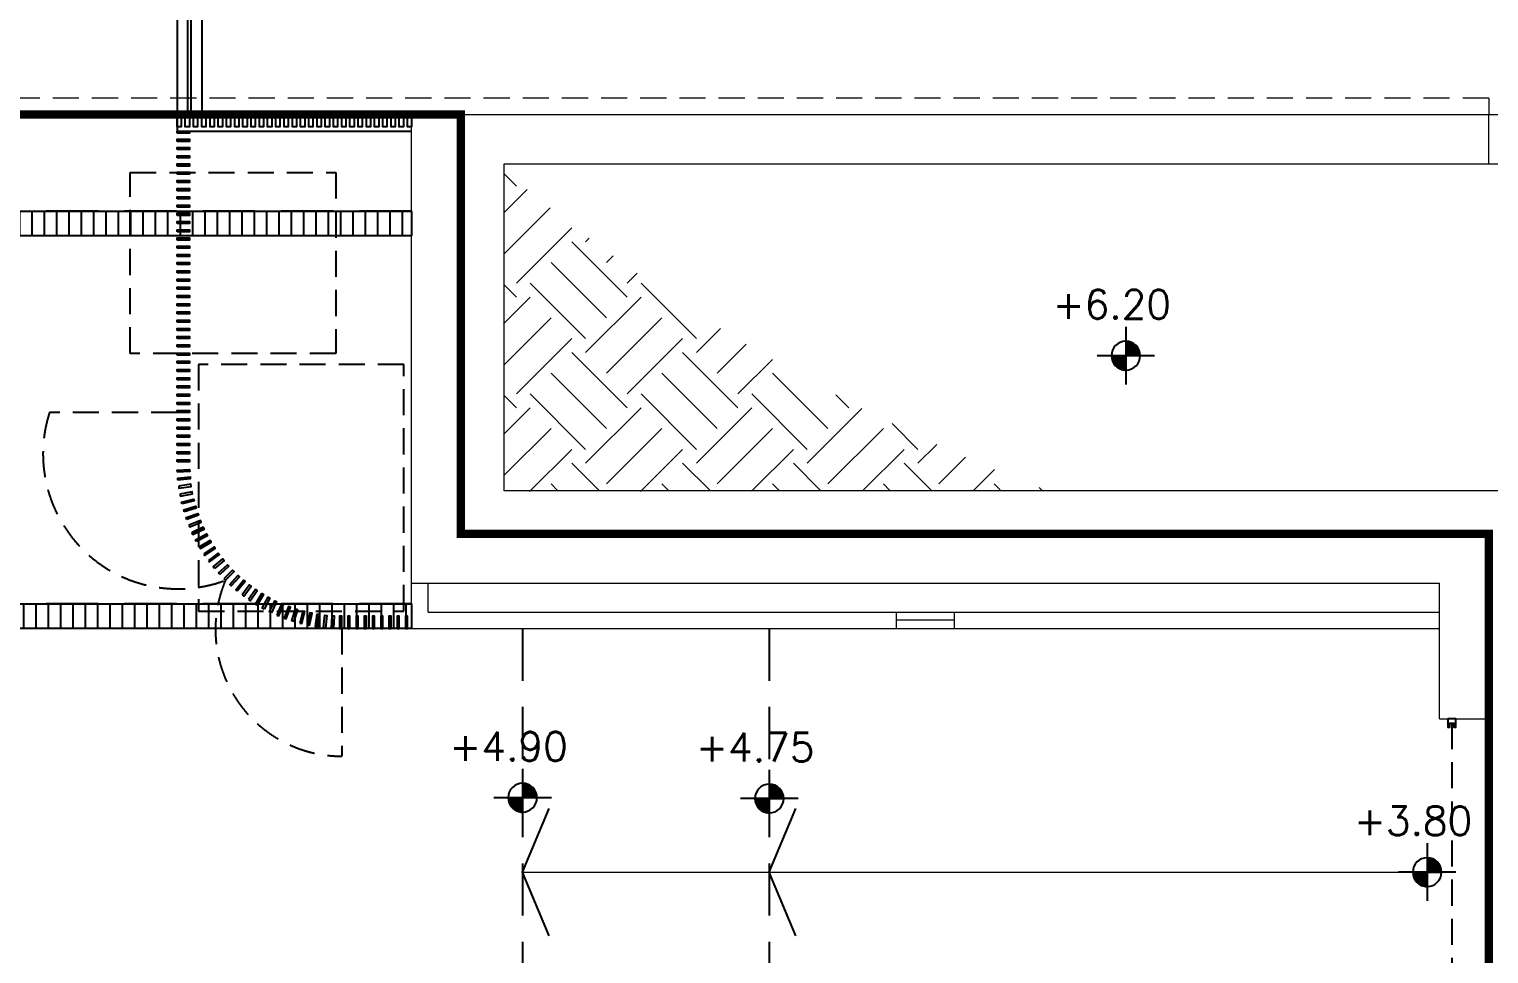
# Model space of a CAD drawing. Header units: millimetres. Extents: x 0 to 570263, y 0 to 232306.
# Drawn here: x 176114 to 193864, y 201592 to 212838 of the extents above; entities that cross this region are included whole.
import ezdxf

# ---------------------------------------------------------------- set-up
doc = ezdxf.new("R2010")
doc.units = ezdxf.units.MM
doc.header["$LTSCALE"] = 100
doc.linetypes.add('Hidden', pattern=[9.524999999999999, 6.35, -3.175])
doc.linetypes.add('HIDDEN2', pattern=[4.762499999999999, 3.175, -1.5875])
for name, color, linetype in [('A-COLS', 3, 'Continuous'), ('DLN08250', 5, 'Continuous'), ('DLN220__', 7, 'Continuous'), ('DLN240__', 1, 'Continuous'), ('DLN270__', 3, 'Continuous'), ('DLN410__', 6, 'Continuous'), ('DLN810__', 1, 'Continuous'), ('DLN980__', 1, 'Continuous'), ('HOZE REEL', 1, 'Continuous'), ('LAYOUT', 1, 'Continuous'), ('LEVEL', 1, 'Continuous')]:
    doc.layers.add(name, color=color, linetype=linetype)
for name, color, linetype, lineweight in [('A-DOOR', 6, 'Continuous', 9), ('A-WALL', 7, 'Continuous', 9), ('C-PKNG', 1, 'Continuous', 9)]:
    doc.layers.add(name, color=color, linetype=linetype, lineweight=lineweight)
doc.styles.add('romans', font='romans.shx')

# ---------------------------------------------------------------- blocks, each defined once
blk = doc.blocks.new('*X45')
at = {"color": 0}
for p, q in [((45955.88296590155, 42700), (46155.82083605308, 42700)), ((45956.13663634944, 42693.75), (46155.82083605308, 42693.75)), ((45956.58659627086, 42687.5), (46155.82083605308, 42687.5)), ((45957.23417992554, 42681.25), (46155.82083605308, 42681.25)), ((45958.08132891748, 42675), (46155.82083605308, 42675)), ((45959.13062182577, 42668.75), (46155.82083605308, 42668.75)), ((45960.38531455532, 42662.5), (46155.82083605308, 42662.5)), ((45961.84939291411, 42656.25), (46155.82083605308, 42656.25)), ((45963.52763949186, 42650), (46155.82083605308, 42650)), ((45965.42571759076, 42643.75), (46155.82083605308, 42643.75)), ((45967.55027588873, 42637.5), (46155.82083605308, 42637.5)), ((45969.90907871936, 42631.25), (46155.82083605308, 42631.25)), ((45972.51116853599, 42625), (46155.82083605308, 42625)), ((45975.3670694097, 42618.75), (46155.82083605308, 42618.75)), ((45978.48904368043, 42612.5), (46155.82083605308, 42612.5)), ((45981.89141854007, 42606.25), (46155.82083605308, 42606.25)), ((45985.59100621493, 42600), (46155.82083605308, 42600)), ((45989.60765168721, 42593.75), (46155.82083605308, 42593.75)), ((45993.96495773042, 42587.5), (46155.82083605308, 42587.5)), ((45998.69126201334, 42581.25), (46155.82083605308, 42581.25)), ((46003.82098168398, 42575), (46155.82083605308, 42575)), ((46009.39650945896, 42568.75), (46155.82083605308, 42568.75)), ((46015.47096569654, 42562.5), (46155.82083605308, 42562.5)), ((46022.11233295992, 42556.25), (46155.82083605308, 42556.25)), ((46029.4099326874, 42550), (46155.82083605308, 42550)), ((46037.48510949494, 42543.75), (46155.82083605308, 42543.75)), ((46046.51005492607, 42537.5), (46155.82083605308, 42537.5)), ((46056.74397416842, 42531.25), (46155.82083605308, 42531.25)), ((46068.61144864996, 42525), (46155.82083605308, 42525)), ((46082.90578313846, 42518.75), (46155.82083605308, 42518.75)), ((46101.51054575652, 42512.5), (46155.82083605308, 42512.5)), ((46133.36008534408, 42506.25), (46155.82083605308, 42506.25))]:
    blk.add_line(p, q, dxfattribs=at)
blk = doc.blocks.new('*X44')
at = {"color": 0}
for p, q in [((46155.82083605308, 42900), (46200.19499327346, 42900)), ((46155.82083605308, 42893.75), (46221.90936394812, 42893.75)), ((46155.82083605308, 42887.5), (46237.60222886274, 42887.5)), ((46155.82083605308, 42881.25), (46250.32254979523, 42881.25)), ((46155.82083605308, 42875), (46261.15281880532, 42875)), ((46155.82083605308, 42868.75), (46270.62917321041, 42868.75)), ((46155.82083605308, 42862.5), (46279.06432258031, 42862.5)), ((46155.82083605308, 42856.25), (46286.65980066876, 42856.25)), ((46155.82083605308, 42850), (46293.55459136389, 42850)), ((46155.82083605308, 42843.75), (46299.84935768103, 42843.75)), ((46155.82083605308, 42837.5), (46305.6197603913, 42837.5)), ((46155.82083605308, 42831.25), (46310.92433512129, 42831.25)), ((46155.82083605308, 42825), (46315.8094235008, 42825)), ((46155.82083605308, 42818.75), (46320.31240362975, 42818.75)), ((46155.82083605308, 42812.5), (46324.46388658926, 42812.5)), ((46155.82083605308, 42806.25), (46328.28925688629, 42806.25)), ((46155.82083605308, 42800), (46331.80978137356, 42800)), ((46155.82083605308, 42793.75), (46335.04342549239, 42793.75)), ((46155.82083605308, 42787.5), (46338.0054656343, 42787.5)), ((46155.82083605308, 42781.25), (46340.70895613168, 42781.25)), ((46155.82083605308, 42775), (46343.16509039923, 42775)), ((46155.82083605308, 42768.75), (46345.38348355208, 42768.75)), ((46155.82083605308, 42762.5), (46347.37239573649, 42762.5)), ((46155.82083605308, 42756.25), (46349.13890998229, 42756.25)), ((46155.82083605308, 42750), (46350.68907460933, 42750)), ((46155.82083605308, 42743.75), (46352.02801759425, 42743.75)), ((46155.82083605308, 42737.5), (46353.16003838917, 42737.5)), ((46155.82083605308, 42731.25), (46354.08868132608, 42731.25)), ((46155.82083605308, 42725), (46354.81679369925, 42725)), ((46155.82083605308, 42718.75), (46355.34657085896, 42718.75)), ((46155.82083605308, 42712.5), (46355.67959002734, 42712.5)), ((46155.82083605308, 42706.25), (46355.81683408978, 42706.25))]:
    blk.add_line(p, q, dxfattribs=at)
blk = doc.blocks.new('ELFIN')
at = {"layer": 'LEVEL'}
for p, q in [((0, 0.5), (0, 0)), ((0, 0), (-0.5, 0)), ((0, 0), (0, -0.5)), ((0.5, 0), (0, 0))]:
    blk.add_line(p, q, dxfattribs=at)
for start, end in [(90, 180), (180, 270), (0, 90), (270, 0)]:
    blk.add_arc((0, 0), 0.25, start, end, dxfattribs=at)
at = {"layer": 'LEVEL', "xscale": 0.00125, "yscale": 0.00125, "zscale": 0.00125}
for name in ['*X44', '*X45']:
    blk.add_blockref(name, (-57.69477604507119, -53.38123098095821), dxfattribs=at)
at = {"layer": 'LEVEL', "style": 'romans'}
blk.add_attdef('ELFIN', (0.2542374787153676, 0.3469263632723596), '', height=0.5, dxfattribs=at)
blk = doc.blocks.new('A$C4FED4B1D')
at = {"layer": 'A-WALL'}
h = blk.add_hatch(dxfattribs=at)
h.set_pattern_fill('EARTH', color=0, scale=150, angle=3.649804172039876)
h.set_pattern_definition([(45.00000000003513, (-1165443160.989755, -63663298.14369638), (-8.258211892098188e-10, 1347.038418160373), [952.5, -952.5]), (45.00000000003513, (-1165443413.559458, -63663045.57399298), (-8.258211892098188e-10, 1347.038418160373), [952.5, -952.5]), (45.00000000003513, (-1165443666.129162, -63662793.00428957), (-8.258211892098188e-10, 1347.038418160373), [952.5, -952.5]), (135.0000000000351, (-1165443666.129162, -63662624.6244873), (-1347.038418160373, -8.258211892098188e-10), [952.5, -952.5]), (135.0000000000351, (-1165443413.559458, -63662372.0547839), (-1347.038418160373, -8.258211892098188e-10), [952.5, -952.5]), (135.0000000000351, (-1165443160.989755, -63662119.48508049), (-1347.038418160373, -8.258211892098188e-10), [952.5, -952.5])])
edge = h.paths.add_edge_path()
edge.add_line((28050.00000524521, -4400.118740811944), (28050.00000322523, 99.8184263647181))
edge.add_line((28050.00000333786, 99.81842623651028), (12071.54884377953, 99.81836547942203))
edge.add_arc((-16454670.96687198, -58500900.311134), 60774341.83296907, 74.26360898843319, 74.27925885798601, ccw=False)
h = blk.add_hatch(dxfattribs=at)
h.set_pattern_fill('EARTH', color=0, scale=150, angle=3.649804172039876)
h.set_pattern_definition([(45.00000000003513, (-1165442633.67089, -63662773.42483143), (-8.258211892098188e-10, 1347.038418160373), [952.5, -952.5]), (45.00000000003513, (-1165442886.240593, -63662520.85512802), (-8.258211892098188e-10, 1347.038418160373), [952.5, -952.5]), (45.00000000003513, (-1165443138.810297, -63662268.28542462), (-8.258211892098188e-10, 1347.038418160373), [952.5, -952.5]), (135.0000000000351, (-1165443138.810297, -63662099.90562235), (-1347.038418160373, -8.258211892098188e-10), [952.5, -952.5]), (135.0000000000351, (-1165442886.240593, -63661847.33591894), (-1347.038418160373, -8.258211892098188e-10), [952.5, -952.5]), (135.0000000000351, (-1165442633.67089, -63661594.76621554), (-1347.038418160373, -8.258211892098188e-10), [952.5, -952.5])])
edge = h.paths.add_edge_path()
edge.add_line((51775.00000143051, 24.6001413911581), (51775.00000056149, -3875.399858503007))
edge.add_line((51775.00000047684, -3875.399858608842), (58388.95278974911, -3875.399857836547))
edge.add_arc((66387.1109585762, 17246.81200896204), 22585.80014599268, 229.6872052658457, 249.2602767279941, ccw=False)
at = {"layer": 'DLN810__'}
h = blk.add_hatch(dxfattribs=at)
h.set_pattern_fill('_USER', color=0, scale=150, angle=48.64980417203988, pattern_type=0)
h.set_pattern_definition([(90, (-17797.95086717606, -0.3998592048883438), (-150, 1.4210854715202e-14), [])])
h.paths.add_polyline_path([(50650.00000166893, -776.4299872070551), (39549.80903053284, -776.4299870878458), (39549.80903053284, -476.4299876838923), (50650.00000166893, -476.4299878031015)])
h = blk.add_hatch(dxfattribs=at)
h.set_pattern_fill('_USER', color=0, scale=150, angle=48.64980417203988, pattern_type=0)
h.set_pattern_definition([(90, (50950.00001907349, -5550.399858608842), (-150, 1.4210854715202e-14), [])])
h.paths.add_polyline_path([(50650.00000143051, -5550.39985229075), (39549.89777135849, -5550.399858608842), (39549.89777135849, -5250.399858728051), (50650.00000810623, -5250.399858728051)])
at = {"layer": 'A-COLS', "color": 0, "lineweight": 18}
for p, q in [((50650.00000143051, 699.818426117301), (51250.00000095367, 699.8184259980917)), ((50650.00000095367, -5000.399859085679), (50650.00000143051, 699.818426117301)), ((51275.00000143051, 699.818426117301), (66035.41861367226, 699.8184257596731)), ((51275.00000095367, -4375.399858608842), (51275.00000143051, 699.8184259980917)), ((51775.00000095367, -3875.399858728051), (51775.00000119209, 99.8184259980917)), ((51775.00000119209, 99.8184259980917), (65535.41861343384, 99.81842575967312)), ((64275.00000047684, -3875.399857655168), (51775.00000095367, -3875.399858728051)), ((63775.00000071526, -4375.399857655168), (51275.00000095367, -4375.399858608842)), ((50650.00000095367, -5000.399859085679), (63149.99987030029, -5000.399857893586)), ((63149.99987101555, -6650.385071888566), (63149.99987030029, -5000.399857893586)), ((63150.00000190735, -6650.385069862008), (63750.00000190735, -6650.385069981217))]:
    blk.add_line(p, q, dxfattribs=at)
blk.add_lwpolyline([(63750.00000190735, -6650.385069981217), (63750.00000071526, -4400.399857774377), (51250.00000095367, -4400.399858728051), (51250.00000143051, 699.8184259980917)], dxfattribs=at)
at = {"layer": 'A-DOOR', "color": 0}
for p, q in [((56549.12493562698, -5550.399861589074), (56549.12493515015, -5350.399862065911)), ((57250.87493658066, -5450.399718418717), (56549.12493610382, -5450.399714723229)), ((57250.87493658066, -5550.399856224656), (57250.87493538857, -5350.399855867028))]:
    blk.add_line(p, q, dxfattribs=at)
at = {"layer": 'A-WALL', "color": 0, "lineweight": 18}
blk.add_line((63750.0000026226, 99.81842575967312), (63750.00000238419, 699.8184258788824), dxfattribs=at)
at = {"layer": 'A-WALL', "color": 0}
for p, q in [((50650.00000143051, -5550.399858728051), (50650.0000128746, -5000.399859085679)), ((50850.00000143051, -5350.399858728051), (50850.00000190735, -5000.399856463075)), ((50850.00000095367, -5350.399858728051), (63149.99987125397, -5350.399859681726)), ((56549.12493467331, -5350.39986230433), (57250.87493515015, -5350.399856224656)), ((50650.00000095367, -5550.39985884726), (63149.99986767769, -5550.399859920144)), ((56549.12493467331, -5550.399859204888), (57250.87493562698, -5550.399865284562))]:
    blk.add_line(p, q, dxfattribs=at)
at = {"layer": 'C-PKNG', "color": 0}
for p, q in [((52000.00000095367, -8513.414922848344), (55000.00000095367, -8513.414922967553)), ((55000.00000095367, -8513.414922967553), (63000.00000095367, -8513.414922729135))]:
    blk.add_line(p, q, dxfattribs=at)
at = {"layer": 'DLN220__', "color": 0, "linetype": 'Hidden', "ltscale": 0.5}
blk.add_line((63300.00000214577, -6700.385069862008), (63300.00000214577, -11300.39985860884), dxfattribs=at)
at = {"layer": 'DLN220__', "color": 0}
blk.add_lwpolyline([(63250.00000214577, -6650.385069862008), (63250.00000214577, -6750.385069862008), (63275.00000214577, -6750.385069862008), (63275.00000190735, -6700.385069862008), (63325.00000214577, -6700.385069862008), (63325.00000190735, -6750.385069742799), (63350.00000190735, -6750.385069742799), (63350.00000190735, -6650.385069862008)], close=True, dxfattribs=at)
at = {"layer": 'DLN240__', "color": 0}
for points in [[(52322.76873159409, -9288.348989501595), (52000.00000095367, -8513.414922848344), (52322.82365560532, -7738.348989382386)], [(55322.76873159409, -9288.348989382386), (55000.00000095367, -8513.414922967553), (55322.82365560532, -7738.348989382386)]]:
    blk.add_lwpolyline(points, dxfattribs=at)
at = {"layer": 'DLN270__', "color": 0, "linetype": 'HIDDEN2', "lineweight": 18}
blk.add_line((63750.00000023842, 899.9999999850988), (-850.1020243167877, 899.9999230951071), dxfattribs=at)
at = {"layer": 'DLN270__', "color": 0, "linetype": 'HIDDEN2', "lineweight": 18, "elevation": -0.07028772469116411}
blk.add_lwpolyline([(63750, 899.9999999850988), (63750, 699.8184258788824)], dxfattribs=at)
at = {"layer": 'DLN410__', "color": 0, "linetype": 'HIDDEN2'}
for p, q in [((47799.89805936813, -2925.462736740708), (46246.02623701096, -2925.446684852242)), ((49800.15721273422, -5550.400153532624), (49800.15721273422, -7104.271975532174))]:
    blk.add_line(p, q, dxfattribs=at)
at = {"layer": 'DLN410__', "color": 0}
for points, elevation in [([(47797.91440320015, 699.8184131234884), (47847.91440367699, 699.8184132426977), (47847.91440439224, 549.8184132426977), (47797.91440391541, 549.8184131234884)], -0.002793968088274146), ([(47897.91440367699, 699.8184134811163), (47947.91440415382, 699.8184134811163), (47947.91440486908, 549.8184134811163), (47897.91440415382, 549.818413361907)], -0.002793968088274146), ([(47997.91440391541, 699.818410500884), (48047.91440486908, 699.8184106200933), (48047.91440534592, 549.8184106200933), (47997.91440486908, 549.8184106200933)], -0.002793968088274146), ([(47799.89777755737, 474.53727863729), (47799.89777731895, 499.5372791141272), (47949.89777708054, 499.5372804254293), (47949.89777755737, 474.5372799485922)], -0.07028772469311662), ([(47799.89777517319, 374.5372783988714), (47799.89777469635, 399.5372787564993), (47949.89777493477, 399.5372799485922), (47949.89777517319, 374.5372797101736)], -0.07028772469311662), ([(47799.89777565002, 274.5372779220343), (47799.89777565002, 299.5372782796621), (47949.89777565002, 299.537279471755), (47949.89777565002, 274.5372791141272)], -0.07028772469311662), ([(47799.89777374268, 174.5372776836157), (47799.89777326584, 199.537277802825), (47949.89777326584, 199.5372791141272), (47949.89777350426, 174.5372788757086)], -0.07028772469311662), ([(47799.89777398109, 74.53727684915066), (47799.89777374268, 99.5372774451971), (47949.89777374268, 99.53727863729), (47949.89777398109, 74.53727816045284)], -0.07028772469311662), ([(47799.89777541161, -25.46272338926792), (47799.89777517319, -0.4627230316400528), (47949.89777493477, -0.4627218395471573), (47949.89777517319, -25.46272207796574)], -0.07028772469311662), ([(47799.89777731895, -125.4627238661051), (47799.89777708054, -100.4627236276865), (47949.89777708054, -100.4627223163843), (47949.89777731895, -125.4627225548029)], -0.07028772469311662), ([(47799.89777493477, -225.4627243429422), (47799.89777469635, -200.4627241045237), (47949.89777469635, -200.4627227932215), (47949.89777469635, -225.4627231508493)], -0.07028772469311662), ([(47799.89777565002, -325.4627249389887), (47799.89777517319, -300.4627243429422), (47949.89777517319, -300.4627232700586), (47949.89777565002, -325.4627236276865)], -0.07028772469311662), ([(47799.8977766037, -425.4627252966166), (47799.8977766037, -400.4627248197794), (47949.8977766037, -400.4627237468958), (47949.8977766037, -425.4627238661051)], -0.07028772469311662), ([(47799.89778280258, -525.4627256542444), (47799.89778280258, -500.4627255350351), (47949.89778280258, -500.4627242237329), (47949.89778280258, -525.4627243429422)], -0.07028772469311662), ([(47799.8977804184, -625.4627260118723), (47799.8977804184, -600.462725892663), (47949.8977804184, -600.4627247005701), (47949.8977804184, -625.4627248197794)], -0.07028772469311662), ([(47799.89778137207, -725.4627266079187), (47799.89778089523, -700.4627263695002), (47949.89778089523, -700.462725058198), (47949.89778137207, -725.4627252966166)], -0.07028772469311662), ([(47799.89778232574, -825.4627269655466), (47799.89778232574, -800.4627268463373), (47949.89778232574, -800.4627256542444), (47949.89778232574, -825.4627256542444)], -0.07028772469311662), ([(47799.89778351784, -925.4627272039652), (47799.897783041, -900.4627270847559), (47949.89778327942, -900.4627257734537), (47949.89778327942, -925.4627260118723)], -0.07028772469311662), ([(47799.89778399467, -1025.46272803843), (47799.89778375626, -1000.462727323174), (47949.89778375626, -1000.462726250291), (47949.89778399467, -1025.462726727128)], -0.07028772469311662), ([(47799.89778518677, -1125.462728276849), (47799.89778494835, -1100.462727800012), (47949.89778494835, -1100.462726727128), (47949.89778518677, -1125.462726965547)], -0.07028772469311662), ([(47799.89778733253, -1225.462728634477), (47799.89778709412, -1200.462728396058), (47949.8977868557, -1200.462727203965), (47949.89778733253, -1225.462727323174)], -0.07028772469311662), ([(47799.89778494835, -1325.462729111314), (47799.89778470993, -1300.462728872895), (47949.89778470993, -1300.462727561593), (47949.89778494835, -1325.462727919221)], -0.07028772469311662), ([(47799.8977856636, -1425.46272970736), (47799.89778518677, -1400.462729230523), (47949.89778518677, -1400.46272815764), (47949.8977856636, -1425.462728515267)], -0.07028772469311662), ([(47799.89778661728, -1525.462730184197), (47799.89778637886, -1500.46272970736), (47949.89778661728, -1500.462728634477), (47949.89778661728, -1525.462728753686)], -0.07028772469311662), ([(47799.89779281616, -1625.462730541825), (47799.89779281616, -1600.462730422616), (47949.89779281616, -1600.462729111314), (47949.89779281616, -1625.462729230523)], -0.07028772469311662), ([(47799.89779043198, -1725.462730899453), (47799.89779043198, -1700.462730780244), (47949.89779043198, -1700.462729588151), (47949.89779043198, -1725.46272970736)], -0.07028772469311662), ([(47799.89779138565, -1825.46273137629), (47799.89779090881, -1800.462731137872), (47949.89779090881, -1800.462730064988), (47949.89779138565, -1825.462730064988)], -0.07028772469311662), ([(47799.89779233932, -1925.462731853127), (47799.89779233932, -1900.462731614709), (47949.89779233932, -1900.462730422616), (47949.89779233932, -1925.462730541825)], -0.07028772469311662), ([(47799.897793293, -2025.462732210755), (47799.89779281616, -2000.462731972337), (47949.89779281616, -2000.462730780244), (47949.89779305458, -2025.462731018662)], -0.07028772469311662), ([(47799.89779353142, -2125.46273304522), (47799.897793293, -2100.462732329965), (47949.897793293, -2100.462731257081), (47949.89779353142, -2125.462731733918)], -0.07028772469311662), ([(47799.89779472351, -2225.462733283639), (47799.89779448509, -2200.462732806802), (47949.89779472351, -2200.462731614709), (47949.89779472351, -2225.462731972337)], -0.07028772469311662), ([(47799.89779686928, -2325.462733641267), (47799.89779663086, -2300.462733402848), (47949.89779663086, -2300.462732091546), (47949.89779686928, -2325.462732329965)], -0.07028772469311662), ([(47799.89779472351, -2425.462734118104), (47799.89779424667, -2400.462733760476), (47949.89779424667, -2400.462732568383), (47949.89779448509, -2425.462732926011)], -0.07028772469311662), ([(47799.89779520035, -2525.46273471415), (47799.89779472351, -2500.462734237313), (47949.89779496193, -2500.46273316443), (47949.89779520035, -2525.462733522058)], -0.07028772469311662), ([(47799.89779615402, -2625.462735071778), (47799.89779615402, -2600.46273471415), (47949.89779615402, -2600.462733522058), (47949.89779615402, -2625.462733760476)], -0.07028772469311662), ([(47799.89780235291, -2725.462735548615), (47799.89780235291, -2700.462735310197), (47949.89780235291, -2700.462734118104), (47949.89780235291, -2725.462734118104)], -0.07028772469311662), ([(47799.89779996872, -2825.462735906243), (47799.89779996872, -2800.462735787034), (47949.89779996872, -2800.462734475732), (47949.89779996872, -2825.46273471415)], -0.07028772469311662), ([(47799.89780092239, -2925.46273638308), (47799.89780044556, -2900.462736144662), (47949.89780044556, -2900.462734952569), (47949.89780092239, -2925.462735071778)], -0.07028772469311662), ([(47799.89780187607, -3025.462736859918), (47799.89780187607, -3000.462736621499), (47949.89780187607, -3000.462735429406), (47949.89780187607, -3025.462735429406)], -0.07028772469311662), ([(47799.89780330658, -3125.462737217546), (47799.89780282974, -3100.462736859918), (47949.89780282974, -3100.462735787034), (47949.89780306816, -3125.462736025453)], -0.07028772469311662), ([(47799.897803545, -3225.462737932801), (47799.89780330658, -3200.462737336755), (47949.89780330658, -3200.462736144662), (47949.897803545, -3225.462736621499)], -0.07028772469311662), ([(47799.89780497551, -3325.462738290429), (47799.89780473709, -3300.462737813592), (47949.89780473709, -3300.462736621499), (47949.89780497551, -3325.462736859918)], -0.07028772469311662), ([(47799.89780712128, -3425.462738648057), (47799.89780664444, -3400.462738290429), (47949.89780664444, -3400.462737098336), (47949.89780688286, -3425.462737217546)], -0.07028772469311662), ([(47799.89780473709, -3525.462739124894), (47799.89780426025, -3500.462738767266), (47949.89780426025, -3500.462737455964), (47949.89780449867, -3525.462737932801)], -0.07028772469311662), ([(47802.30481719971, -3648.493078246713), (47801.07865142822, -3623.523164525628), (47950.89812469482, -3616.166172638535), (47952.12429046631, -3641.136086121202)], -0.07028772469311662), ([(47809.53594350815, -3746.39314045012), (47807.06290435791, -3721.278797164559), (47956.3409075737, -3706.579216018319), (47958.81394672394, -3731.693559065461)], -0.07028772469311662), ([(47817.87141990662, -3819.093801632524), (47821.53921294212, -3843.82328428328), (47969.9161067009, -3821.816528096795), (47966.24831342697, -3797.087045565248)], -0.07028772469311662), ([(47833.50078678131, -3916.254667416215), (47838.37760615349, -3940.774387255311), (47985.49592208862, -3911.513475194573), (47980.61910295486, -3886.993755474687)], -0.07028772469311662), ([(47859.82710695267, -4036.327541485429), (47853.7530105114, -4012.076657548547), (47999.25831222534, -3975.63208116591), (48005.33240866661, -3999.882964864373)], -0.07028772469311662), ([(47885.95060682297, -4130.710020557046), (47878.6938662529, -4106.786397352815), (48022.23560285568, -4063.24595798552), (48029.49234294891, -4087.169581070542)], -0.07028772469311662), ([(47916.79975652695, -4224.15186239779), (47908.37785577774, -4200.613136544824), (48049.61020851135, -4150.081735506654), (48058.03210926056, -4173.620461001992)], -0.07028772469311662), ([(47942.66245245934, -4292.857812777162), (47952.12828063965, -4315.741486683488), (48090.81193685532, -4258.55430854857), (48081.24516534805, -4235.457189455628)], -0.07028772469311662), ([(47991.90843510628, -4405.487256780267), (47981.21984243393, -4382.887389436364), (48116.81904459, -4318.755834832788), (48127.50763750076, -4341.35570217669)], -0.07028772469311662), ([(47981.21985626221, -4382.887419357896), (47991.90844964981, -4405.487286105752), (48127.50765109062, -4341.355729356408), (48116.81905722618, -4318.755862608552)], -0.07028772469311662), ([(48035.94344329834, -4492.959547296166), (48024.15877866745, -4470.911379233003), (48156.44778490067, -4400.203396335244), (48168.23244905472, -4422.251564279199)], -0.07028772469311662), ([(48071.57745790482, -4557.144017830491), (48084.42980241776, -4578.587368264794), (48213.08990240097, -4501.473306074739), (48200.23755812645, -4480.029955998063)], -0.07028772469311662), ([(48123.19967484474, -4640.927415147424), (48136.94811701775, -4661.524675503373), (48261.80996322632, -4578.379928961396), (48247.92090272903, -4557.593057408929)], -0.07028772469311662), ([(48178.58047246933, -4721.704743757844), (48193.47279214859, -4741.785062685609), (48313.95466375351, -4652.43116761744), (48299.06234836578, -4632.350855007768)], -0.07028772469311662), ([(48253.72701072693, -4818.985542550683), (48237.86731886864, -4799.660165444016), (48353.81957912445, -4704.502016559243), (48369.67927122116, -4723.827393427491)], -0.07028772469311662), ([(48317.98718619347, -4893.508543625474), (48301.19832634926, -4874.984661236405), (48412.3416223526, -4774.251509681344), (48429.13048124313, -4792.775392666459)], -0.07028772469311662), ([(48368.17428445816, -4947.086914435029), (48385.68512201309, -4964.597931995988), (48491.75168609619, -4858.532462134957), (48474.24084949493, -4841.021445289254)], -0.07028772469311662), ([(48438.25009965897, -5015.507551208138), (48456.77380943298, -5032.296601668), (48557.50810909271, -4921.154346600175), (48538.9843993187, -4904.365296497941)], -0.07028772469311662), ([(48456.77380943298, -5032.296601310372), (48438.25009942055, -5015.50755096972), (48538.98439788818, -4904.365295305848), (48557.50810813904, -4921.154345169663)], -0.07028772469311662), ([(48531.1138753891, -5096.407957926393), (48511.60637831688, -5080.398469820619), (48606.76572346687, -4964.447191372514), (48626.0909371376, -4980.307082548738)], -0.07028772469311662), ([(48588.41585111618, -5141.920043602586), (48608.49600505829, -5156.812560930848), (48697.85113954544, -5036.331609144807), (48677.77098560333, -5021.439091339707)], -0.07028772469311662), ([(48668.17156887054, -5199.570164099336), (48688.76224040985, -5213.328438177705), (48772.29394817352, -5088.739074960351), (48751.50721979141, -5074.849799886346)], -0.07028772469311662), ([(48771.69255805016, -5265.857229486108), (48750.24934053421, -5253.004664078355), (48827.36473321915, -5124.345361366868), (48848.80795049667, -5137.197927132249)], -0.07028772469311662), ([(48856.90397310257, -5314.122169271111), (48834.85592603683, -5302.337277546525), (48905.56527400017, -5170.049001350999), (48927.61332082748, -5181.833892837167)], -0.07028772469311662), ([(48944.7917137146, -5358.380386129022), (48922.19197034836, -5347.691567316651), (48986.32492494583, -5212.093027248979), (49008.92466974258, -5222.781847134233)], -0.07028772469311662), ([(49011.66237354279, -5388.674012675881), (49034.54151916504, -5398.150774970651), (49091.94357252121, -5259.568654075265), (49069.06442523003, -5250.091891303658)], -0.07028772469311662), ([(49102.58773875237, -5425.068811789155), (49126.12636232376, -5433.490948691964), (49176.65921974182, -5292.259117260575), (49153.12059545517, -5283.836979880929)], -0.07028772469311662), ([(49219.11657142639, -5464.20416046679), (49195.19302272797, -5456.94717361033), (49238.73494338989, -5313.405886545777), (49262.65849161148, -5320.662873640656)], -0.07028772469311662), ([(49289.69924211502, -5484.391182199121), (49313.95006370544, -5490.465529099107), (49350.39614486694, -5344.960604444146), (49326.14532351494, -5338.886257663369)], -0.07028772469311662), ([(49385.4458565712, -5507.130944386125), (49409.96552586555, -5512.00801743567), (49439.22796297073, -5364.890004530549), (49414.70829367638, -5360.012931719422)], -0.07028772469311662), ([(49481.72449588776, -5525.087367907166), (49506.45394086838, -5528.755416765809), (49528.46223068237, -5380.37875033915), (49503.73278570175, -5376.710701718926)], -0.07028772469311662), ([(49506.45395851135, -5528.755418911576), (49481.72451329231, -5525.087371125817), (49503.73280096054, -5376.710704341531), (49528.46224594116, -5380.378752365708)], -0.07028772469311662), ([(49603.64933538437, -5540.736585393548), (49578.76969242096, -5538.286399140954), (49593.47081041336, -5389.008547201753), (49618.35045289993, -5391.458733573556)], -0.07028772469311662), ([(49701.78398418427, -5547.99183024466), (49676.8140835762, -5546.765407815576), (49684.17261838913, -5396.946010246873), (49709.14251828194, -5398.172432795167)], -0.07028772469311662), ([(49775.15721130371, -5550.388572707772), (49800.15721178055, -5550.388278022408), (49800.15544319153, -5400.388278260827), (49775.15544271469, -5400.388573184609)], -0.07028772469311662), ([(49875.1572124958, -5550.387983098626), (49900.15721297264, -5550.387688651681), (49900.1554441452, -5400.38768877089), (49875.1554441452, -5400.387983575463)], -0.07028772469311662), ([(49975.15721392632, -5550.386803761125), (50000.15721392632, -5550.38621391356), (50000.15544509888, -5400.386214151978), (49975.1554453373, -5400.386804237962)], -0.07028772469311662), ([(50075.15721535683, -5550.386214032769), (50100.15721583366, -5550.385919347405), (50100.15544700623, -5400.385919585824), (50075.15544676781, -5400.386214509606)], -0.07028772469311662), ([(50175.15721750259, -5550.385034814477), (50200.15721774101, -5550.384740129113), (50200.15544891357, -5400.384740367532), (50175.15544891357, -5400.385035291314)], -0.07028772469311662), ([(50275.15721917152, -5550.383855357766), (50300.15721964836, -5550.383560791612), (50300.15545082092, -5400.38356103003), (50275.1554505825, -5400.383855953813)], -0.07028772469311662), ([(50375.15722107887, -5550.382676497102), (50400.15722155571, -5550.382381811738), (50400.15545272827, -5400.382382050157), (50375.15545248985, -5400.382676973939)], -0.07028772469311662), ([(50475.15722322464, -5550.3814971596), (50500.15722346306, -5550.381202474236), (50500.15545463562, -5400.381202831864), (50475.1554543972, -5400.381497636437)], -0.07028772469311662), ([(50575.15722489357, -5550.380317822099), (50600.15722560883, -5550.380023136735), (50600.15545654297, -5400.380023494363), (50575.15545630455, -5400.380318298936)], -0.07028772469311662)]:
    blk.add_lwpolyline(points, close=True, dxfattribs=dict(at, elevation=elevation))
for points in [[(48099.99999070168, 699.8184131234884), (48149.99999141693, 699.8184131234884), (48149.99999189377, 549.8184132426977), (48099.99999141693, 549.8184131234884)], [(48199.99999117851, 699.818413361907), (48249.99999165535, 699.818413361907), (48249.99999237061, 549.8184134811163), (48199.99999189377, 549.818413361907)], [(48299.99999141693, 699.8184106200933), (48349.99999213219, 699.8184106200933), (48349.99999284744, 549.8184106200933), (48299.99999213219, 549.8184106200933)], [(48399.99999189377, 699.8184138387442), (48449.99999237061, 699.8184138387442), (48449.99999308586, 549.8184138387442), (48399.99999237061, 549.8184138387442)], [(48499.99999237061, 699.8184138387442), (48549.99999284744, 699.8184138387442), (48549.99999332428, 549.8184139579535), (48499.99999284744, 549.8184138387442)], [(48599.99999260902, 699.8184108585119), (48649.99999332428, 699.8184108585119), (48649.99999380112, 549.8184109777212), (48599.99999332428, 549.8184108585119)], [(48699.99999284744, 699.8184140771627), (48749.9999935627, 699.8184140771627), (48749.99999427795, 549.818414196372), (48699.9999935627, 549.8184140771627)], [(48799.99999332428, 699.8184140771627), (48849.99999380112, 699.818414196372), (48849.99999451637, 549.818414196372), (48799.99999403954, 549.818414196372)], [(48899.99999380112, 699.8184217065573), (48949.99999427795, 699.8184218257666), (48949.99999475479, 549.8184218257666), (48899.99999427795, 549.8184218257666)], [(48999.99999427795, 699.8184188455343), (49049.99999475479, 699.8184189647436), (49049.99999523163, 549.8184189647436), (48999.99999475479, 549.8184189647436)], [(49099.99999475479, 699.8184220641851), (49149.99999523163, 699.8184221833944), (49149.99999570847, 549.8184221833944), (49099.99999523163, 549.8184221833944)], [(49199.99999499321, 699.8184221833944), (49249.99999570847, 699.8184221833944), (49249.9999961853, 549.8184221833944), (49199.99999570847, 549.8184221833944)], [(49299.99999547005, 699.818422421813), (49349.9999961853, 699.818422421813), (49349.99999666214, 549.818422421813), (49299.9999961853, 549.818422421813)], [(49399.99999570847, 699.8184195607901), (49449.99999666214, 699.8184196799994), (49449.99999713898, 549.8184196799994), (49399.99999666214, 549.8184196799994)], [(49499.9999961853, 699.8184228986502), (49549.99999690056, 699.8184228986502), (49549.9999973774, 549.8184228986502), (49499.99999690056, 549.8184228986502)], [(49599.99999666214, 699.8184228986502), (49649.99999713898, 699.8184228986502), (49649.99999785423, 549.8184230178595), (49599.99999713898, 549.8184228986502)], [(49699.99999690056, 699.8184199184179), (49749.99999761581, 699.8184200376272), (49749.99999809265, 549.8184200376272), (49699.99999761581, 549.8184200376272)], [(49799.99999713898, 699.8184231370687), (49849.99999761581, 699.818423256278), (49849.99999833107, 549.818423256278), (49799.99999785423, 549.818423256278)], [(49899.99999761581, 699.818423256278), (49949.99999809265, 699.818423256278), (49949.99999880791, 549.8184233754873), (49899.99999833107, 549.818423256278)], [(49999.99999809265, 699.8184308856726), (50049.99999856949, 699.8184308856726), (50049.99999904633, 549.8184310048819), (49999.99999856949, 549.8184307664633)], [(50099.99999856949, 699.8184280246496), (50149.99999904633, 699.8184280246496), (50149.99999952316, 549.8184280246496), (50099.99999904633, 549.8184280246496)], [(50199.99999880791, 699.8184312433004), (50249.99999952316, 699.8184312433004), (50250, 549.8184313625097), (50199.99999952316, 549.8184312433004)], [(50299.99999928474, 699.8184312433004), (50350, 699.8184312433004), (50350.00000047684, 549.8184313625097), (50300, 549.8184313625097)], [(50399.99999952316, 699.818431481719), (50450.00000047684, 699.818431481719), (50450.00000095367, 549.8184316009283), (50400.00000047684, 549.818431481719)], [(50500.00000023842, 699.8184287399054), (50550.00000071526, 699.8184287399054), (50550.00000143051, 549.8184288591146), (50500.00000071526, 549.8184287399054)], [(50600.00000071526, 699.8184259980917), (50650.00000119209, 699.8184259980917), (50650.00000190735, 549.8184259980917), (50600.00000119209, 549.8184259980917)]]:
    blk.add_lwpolyline(points, close=True, dxfattribs=at)
at = {"layer": 'DLN410__', "color": 0, "linetype": 'HIDDEN2'}
for centre, radius, start, end in [((47810.09011387825, -3426.245569244027, -0.07028772469311662), 1642.277671988695, 162.2453477807157, 290.5317776837921), ((49805.71591520309, -5563.380287304521, -0.07028772469311662), 1540.901714319052, 157.1171018616664, 269.7933043676331)]:
    blk.add_arc(centre, radius, start, end, dxfattribs=at)
at = {"layer": 'DLN810__', "color": 0}
for p, q in [((47929.97930955887, 699.8184258788824), (47929.89777135849, 5607.076642975211)), ((47969.97930932045, 699.8184259980917), (47969.89777135849, 5607.077350124717))]:
    blk.add_line(p, q, dxfattribs=at)
at = {"layer": 'DLN810__', "color": 0, "linetype": 'Hidden'}
for p, q in [((50650.00000143051, -476.4299869686365), (39549.80903053284, -476.4299876838923)), ((50650.00000762939, -5250.399858728051), (39549.89777135849, -5250.399858608842)), ((52000.00000095367, -5550.39985884726), (51999.99999880791, -11550.39985515177)), ((55000.00000095367, -5550.39985896647), (55000.00000095367, -11550.39985837042))]:
    blk.add_line(p, q, dxfattribs=at)
blk.add_lwpolyline([(39549.89778089523, 699.8184262365103), (47799.89777565002, 699.818426117301)], dxfattribs=at)
at = {"layer": 'DLN810__', "color": 0}
for points in [[(50650.00000166893, -776.4299872070551), (39549.80903053284, -776.4299870878458), (39549.80903053284, -476.4299876838923), (50650.00000166893, -476.4299878031015)], [(50650.00000143051, -5550.39985229075), (39549.89777135849, -5550.399858608842), (39549.89777135849, -5250.399858728051), (50650.00000810623, -5250.399858728051)]]:
    blk.add_lwpolyline(points, close=True, dxfattribs=at)
at = {"layer": 'DLN980__', "color": 0}
for p, q in [((47799.89777231216, 5607.079648718238), (47799.89777565002, 499.818426117301)), ((48099.89777231216, 5607.079648599029), (48099.89771127701, 699.818426117301)), ((47929.97930955887, 699.8184258788824), (47969.97930908203, 699.8184259980917)), ((48099.89771103859, 699.8184258788824), (50650.00000143051, 699.818426117301)), ((47799.89777565002, 499.818426117301), (50650.00000143051, 499.818426117301))]:
    blk.add_line(p, q, dxfattribs=at)
at = {"layer": 'HOZE REEL', "color": 0, "linetype": 'HIDDEN2'}
for points, elevation in [([(47228.61423230171, -4.374512568116188), (49728.61423277855, -4.374512568116188), (49728.61423277855, -2204.374512925744), (47228.61423254013, -2204.374512806535)], 0.07845455481588104), ([(48057.50311088562, -5338.28404738009), (50557.50310993195, -5338.28404738009), (50557.50310993195, -2338.284046664834), (48057.50311088562, -2338.284046664834)], -0.07028772450198918)]:
    blk.add_lwpolyline(points, close=True, dxfattribs=dict(at, elevation=elevation))
at = {"layer": 'LEVEL', "color": 0}
ref = blk.add_blockref('ELFIN', (59336.00000095367, -2232.58448626101), dxfattribs=dict(at, xscale=699.9999999999998, yscale=699.9999999999998, zscale=699.9999999999998))
ref.add_attrib('ELFIN', '+6.20', (58445.23623943329, -1783.08274962008), dxfattribs={"height": 350, "style": 'romans'})
ref = blk.add_blockref('ELFIN', (52000.00000095367, -7608.584486380219), dxfattribs=dict(at, xscale=699.9999999999998, yscale=699.9999999999998, zscale=699.9999999999998))
ref.add_attrib('ELFIN', '+4.90', (51109.23623943329, -7159.082749858499), dxfattribs={"height": 350, "style": 'romans'})
ref = blk.add_blockref('ELFIN', (55000.00000095367, -7618.414922967553), dxfattribs=dict(at, xscale=699.9999999999998, yscale=699.9999999999998, zscale=699.9999999999998))
ref.add_attrib('ELFIN', '+4.75', (54109.23623943329, -7168.913186445832), dxfattribs={"height": 350, "style": 'romans'})
ref = blk.add_blockref('ELFIN', (62999.99999904633, -8513.414923325181), dxfattribs=dict(at, xscale=699.9999999999998, yscale=699.9999999999998, zscale=699.9999999999998))
ref.add_attrib('ELFIN', '+3.80', (62109.23623752594, -8063.913186684251), dxfattribs={"height": 350, "style": 'romans'})

msp = doc.modelspace()

# ---------------------------------------------------------------- linework, layer by layer
at = {"layer": 'DLN08250', "linetype": 'Hidden', "lineweight": 18, "const_width": 100}
msp.add_lwpolyline([(193864.142662704, 206698.7926360819), (193864.1426646113, 198337.1164669249, -0.2579988472666727), (198264.142665565, 190392.7212552283), (198264.142665565, 138334.028570101), (188125.0296618342, 125049.1924945567), (142214.1426469684, 125049.1924946759), (142214.1426474452, 134749.1924945567), (158164.1426641345, 134749.1924955103), (158164.1426636577, 211799.010920212), (181364.1426634192, 211799.0109198544), (181364.1426629424, 206698.7926352475)], format="xyb", close=True, dxfattribs=at)

# ---------------------------------------------------------------- block references
at = {"layer": 'LAYOUT'}
msp.add_blockref('A$C4FED4B1D', (130114.1426622272, 211099.19249367), dxfattribs=at)

doc.saveas('drawing.dxf')
